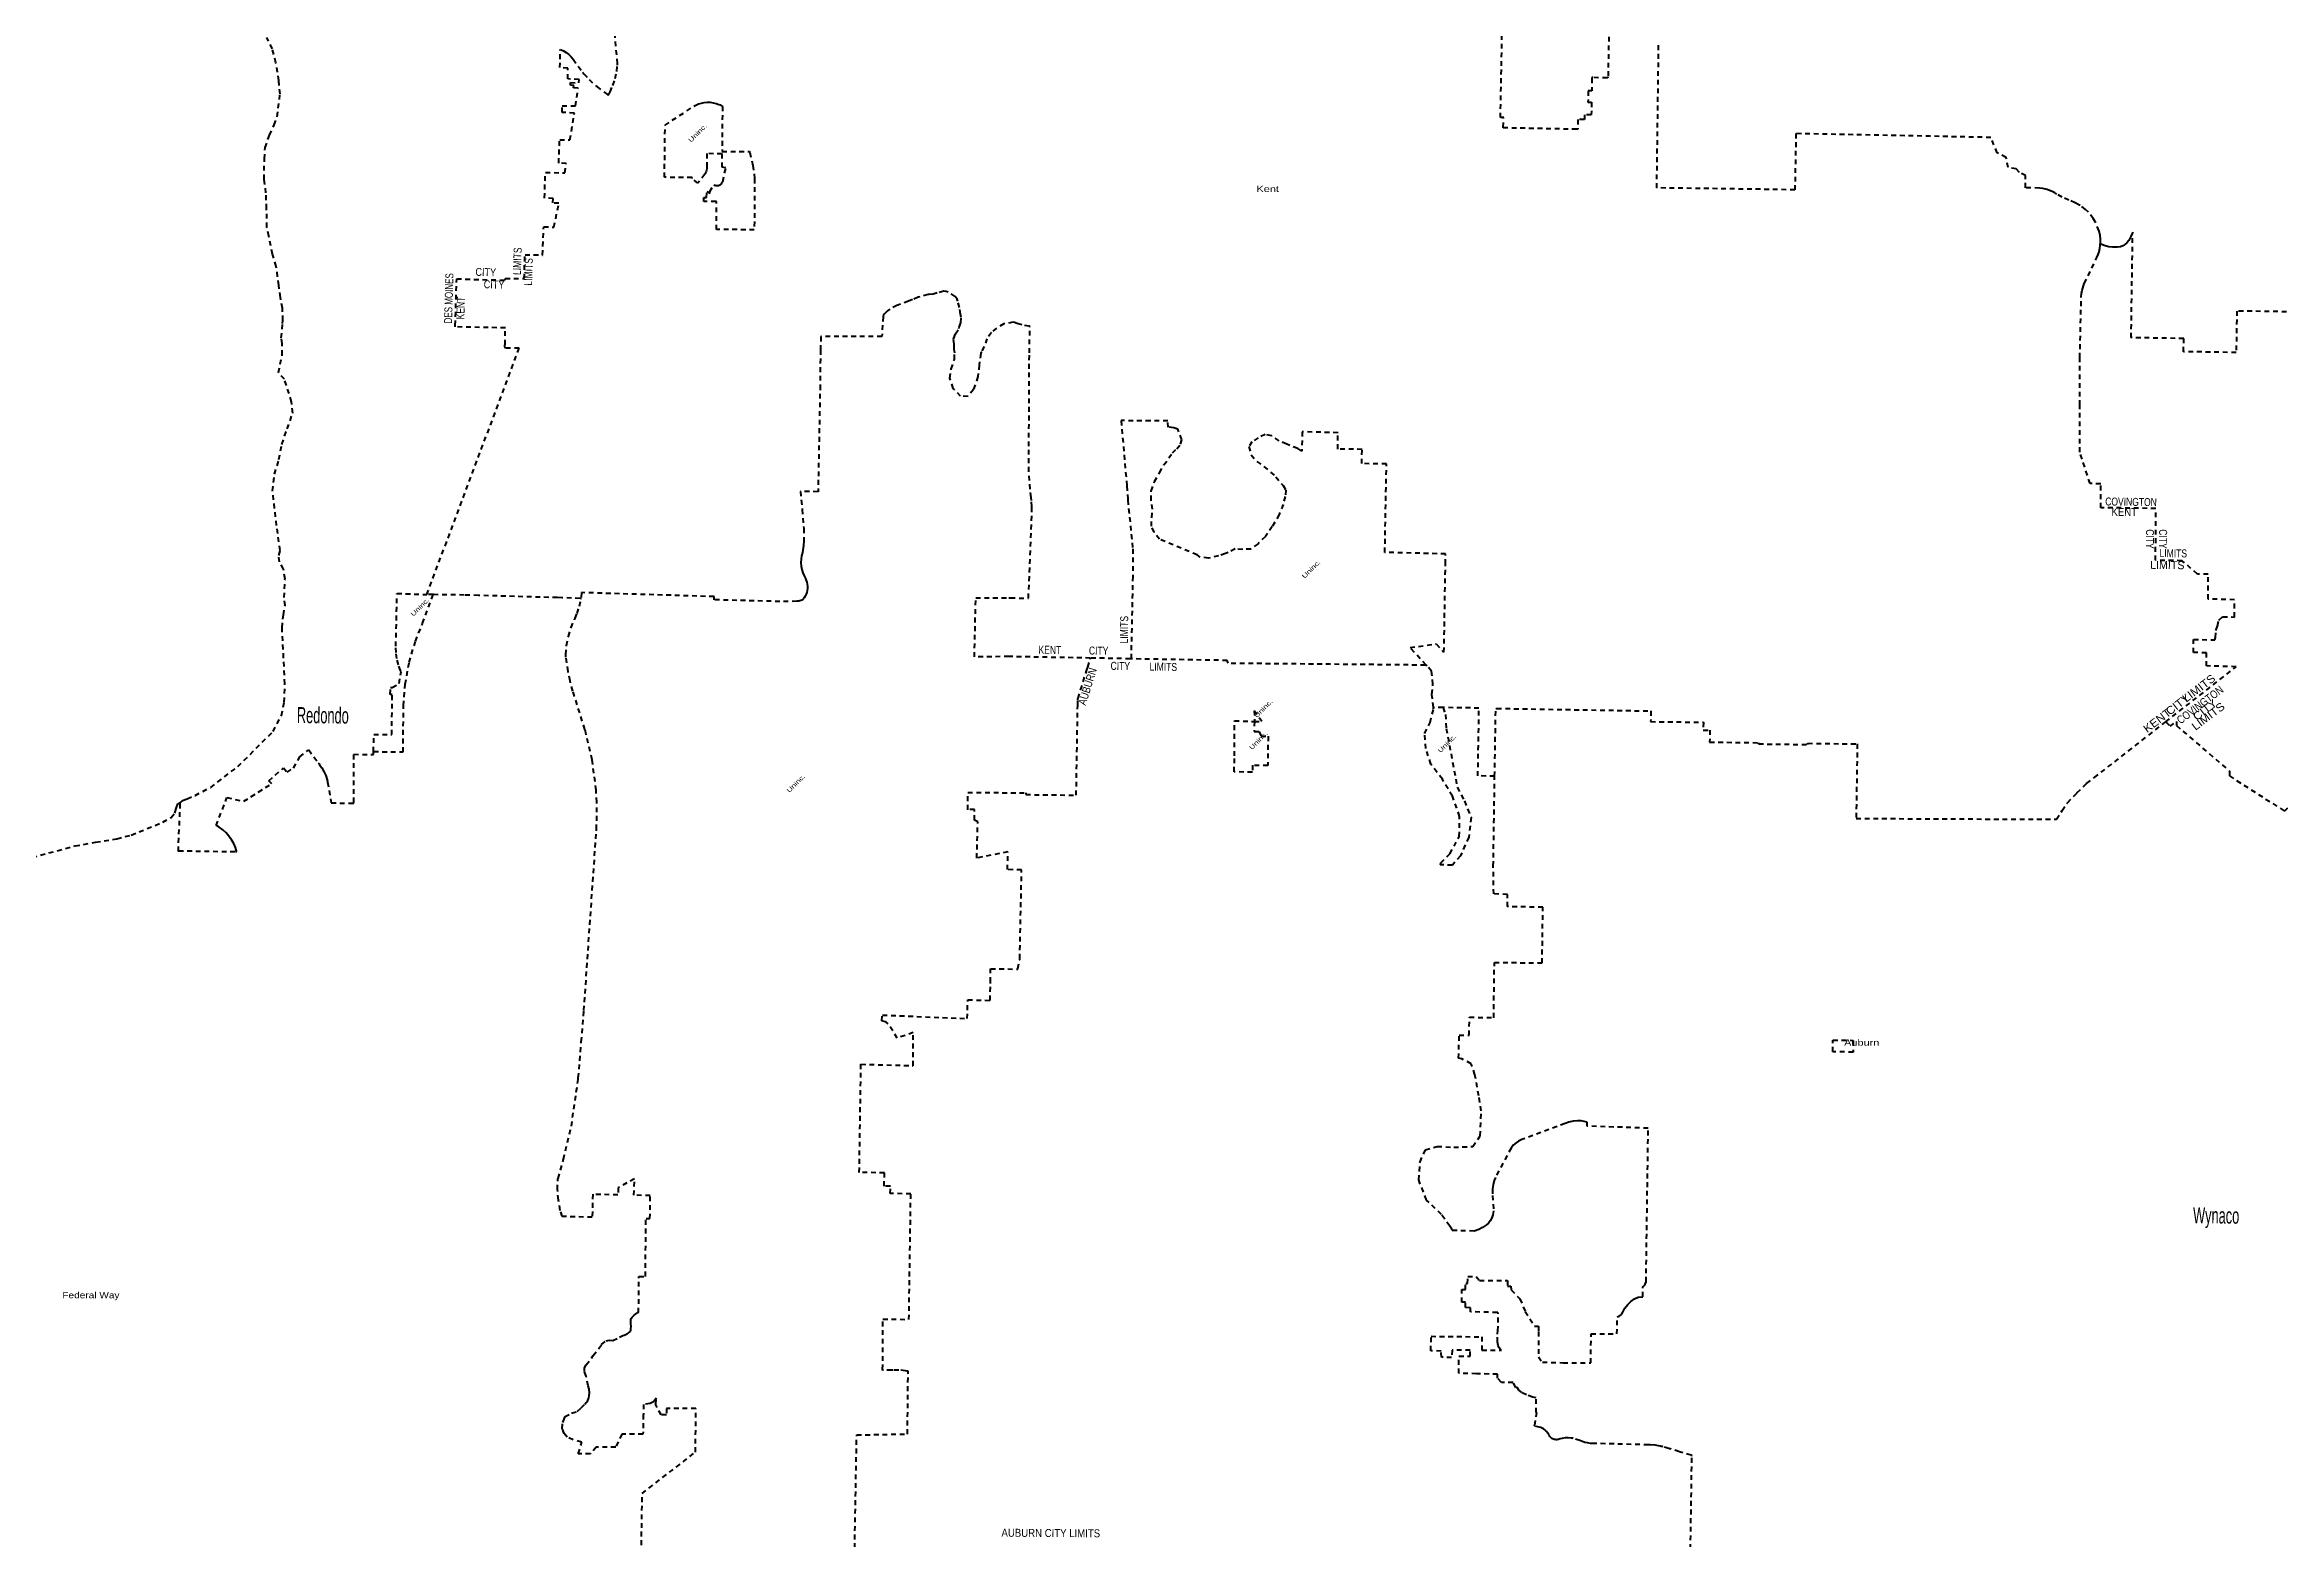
# Model space of a CAD drawing. Header units: feet. Extents: x -903180 to 1023491, y -707744 to 564635.
# Drawn here: x -335696 to -279649, y -73448 to -35986 of the extents above; entities that cross this region are included whole.
import ezdxf

# ---------------------------------------------------------------- set-up
doc = ezdxf.new("R2010")
doc.units = ezdxf.units.FT
doc.header["$LTSCALE"] = 80
doc.linetypes.add('SHORT_DASHED', pattern=[2.7, 1.5, -1.2])
doc.layers.add('13', color=7, linetype='SHORT_DASHED', lineweight=40)
for name, color, linetype in [('15', 7, 'Continuous'), ('16', 7, 'Continuous'), ('36', 7, 'Continuous')]:
    doc.layers.add(name, color=color, linetype=linetype)

msp = doc.modelspace()

# ---------------------------------------------------------------- linework, layer by layer
at = {"layer": '13'}
for p, q in [((-316615.89, -49373.92), (-316595.67, -49420.87)), ((-322404.79, -50392.22), (-322394.46, -50368.22)), ((-300622.96, -52610.68), (-300864.94, -52606.76)), ((-334418.16, -55991.86), (-333882.95, -55900.85)), ((-299822.6, -61821.81), (-299916.67, -61549.33)), ((-322644.7, -70393.08), (-322483.11, -70313.09)), ((-297400.19, -70934.56), (-297413.88, -70932.66))]:
    msp.add_line(p, q, dxfattribs=at)
for points in [[(-296462.66, -35573.25), (-296486.54, -36797.48), (-296486.88, -36814.99), (-296506.93, -36814.87), (-296868.27, -36812.64), (-296888.25, -36812.52), (-296888.53, -36833.76), (-296892.58, -37145.18), (-296982.96, -37146.38), (-296988.99, -37429.6), (-296897.4, -37429.6), (-296904.63, -37742.95), (-297075.76, -37742.95), (-297078.17, -37863.47), (-297242.08, -37863.47), (-297244.33, -38088.45), (-297244.53, -38108.54), (-297269.25, -38108.06), (-299093.71, -38072.57), (-299113.64, -38072.19), (-299112.83, -38053.83), (-299103.08, -37830.75), (-299102.14, -37809.47), (-299122.2, -37809.84), (-299182.52, -37810.97), (-299126.54, -34751.85)], [(-332303.43, -54999.19), (-332284.56, -54987.75), (-332238.95, -54943.65), (-332126.2, -54903.73), (-331924.82, -54813.76), (-331530.03, -54613.66), (-330850.66, -54090.36), (-329969.05, -53211.41), (-329755.42, -52811.61), (-329687.17, -52475.61), (-329671.62, -52016.77), (-329741.51, -50609.71), (-329710.29, -50283.75), (-329665.31, -50052.43), (-329686.78, -49851.1), (-329667.2, -49388.25), (-329706.61, -49136.55), (-329810.61, -48959.13), (-329826.17, -48794.04), (-329789.58, -48671.38), (-329880.07, -48045.17), (-329979.84, -47177.42), (-329930.22, -46754.91), (-329820.45, -46386.92), (-329744.84, -46010.77), (-329616.89, -45620.7), (-329472.84, -45224.63), (-329502.1, -44942.77), (-329681.28, -44378.69), (-329835.58, -44209.17), (-329735.61, -43764.67), (-329739.12, -43477.94), (-329763.24, -43338.71), (-329727.75, -42979.1), (-329721.65, -42901.41), (-329735.3, -42597.19), (-329781.6, -42322.72), (-329825.47, -42020.1), (-329887.01, -41550.11), (-329983.15, -41242.73), (-330075.14, -40790.43), (-330120.13, -40564.3), (-330131.42, -40099.05), (-330145.76, -39704.22), (-330191.02, -39359.3), (-330185.54, -38847.97), (-330167.32, -38566.35), (-330058.04, -38251.78), (-329937.6, -37999.78), (-329864.1, -37791.42), (-329791.32, -37220.63), (-329824.69, -36887.95), (-329894.63, -36442.01), (-329986.09, -36090.4), (-330124.87, -35808.59)], [(-326110.28, -49775.51), (-323818.43, -43663.3), (-323794.62, -43599.99), (-324149.99, -43597.04), (-324151.07, -43545.71), (-324151.49, -43525.71), (-324150, -43505.71), (-324141.19, -43087.71), (-325398.87, -43063.26), (-325397.75, -43025.77), (-325362.75, -41859.19), (-324152.88, -41893.82), (-324144.85, -41848.08), (-323669.89, -41852.73), (-323649.02, -41253.03), (-323209.89, -41261.26), (-323180.12, -40551.09), (-322922.84, -40561.72), (-322799.52, -39964.24), (-322948.36, -39955.74), (-322941.93, -39839.47), (-323159.21, -39832.4), (-323137.6, -39188.16), (-322652.81, -39199.85), (-322616.14, -38962.24), (-322803.25, -38953.74), (-322779.55, -38373.98), (-322520.46, -38373.27), (-322411.49, -37701.9), (-322715.27, -37683.52), (-322717.67, -37523.3), (-322383.85, -37523.3), (-322319, -37073.6), (-322429.57, -37069.34), (-322426.38, -37007.68), (-322510.36, -37003.43), (-322508.91, -36938.2), (-322301.99, -36942.83), (-322292.42, -36855.66), (-322576.28, -36843.96), (-322573.62, -36571.27), (-322773.1, -36562.01), (-322763.06, -36123.98), (-322762.61, -36104.39), (-322743.51, -36113.1), (-322682.59, -36142.73), (-322614.36, -36185.26), (-322550.96, -36234.68), (-322493.07, -36290.46), (-322441.33, -36351.99), (-322207.81, -36674.97), (-322200.91, -36684.51), (-322173.58, -36714.97), (-322042.45, -36861.09), (-321848.11, -37037.03), (-321583.09, -37236.39), (-321563.09, -37251.43), (-321550.22, -37231.43), (-321516.94, -37170.78), (-321442.51, -37005.51), (-321385.77, -36833.37), (-321347.32, -36656.24), (-321329.79, -36496.06), (-321327.51, -36475.26), (-321329.19, -36456.06), (-321395.95, -35691.81)], [(-284137.89, -40981.99), (-284135.69, -40969.85), (-284136.23, -40865.4), (-284144.5, -40767.85), (-284169.56, -40659.25), (-284255.85, -40438.47), (-284313.54, -40342.86), (-284437.44, -40188.04), (-284509.38, -40119.37), (-284641.29, -40022.21), (-284675.06, -40001.42), (-284765.62, -39956.13), (-284923.82, -39883.37), (-285091.99, -39811.25), (-285232.69, -39733.4), (-285280.58, -39702.5), (-285342.32, -39670.8), (-285413.84, -39639.92), (-285471.26, -39619.66), (-285580.46, -39591.94), (-285662.1, -39581.3), (-286017.04, -39574.34), (-286011.22, -39268.65), (-286167.16, -39187.68), (-286245.32, -39102.21), (-286448.25, -39069.51), (-286501.06, -38813.67), (-286724.37, -38697.5), (-286884.75, -38312.09), (-291772.21, -38216.21), (-291799.06, -39625.46), (-295262.32, -39577.42), (-295215.86, -35962.56)], [(-279469.65, -42683.81), (-280714.93, -42666.29), (-280730.08, -43706.64), (-282049.91, -43685.25), (-282045.1, -43355.28), (-283364.93, -43333.89), (-283326.39, -40687.98), (-283347.5, -40740.66), (-283374.31, -40792.76), (-283393.9, -40846.4), (-283423.8, -40897.98), (-283469.16, -40951.63), (-283521.74, -41001.15), (-283574.33, -41031.06), (-283635.16, -41055.82), (-283708.36, -41068.2), (-283758.88, -41067.17), (-283831.05, -41068.2), (-283922.81, -41054.79), (-284018.69, -41031.06), (-284083.65, -41006.3), (-284137.89, -40981.99)], [(-282499.08, -52970.65), (-280729.91, -51587.95), (-281476.18, -51569.01), (-281472.59, -51238.99), (-281802.52, -51230.62), (-281798.94, -50900.6), (-281269.95, -50914.03), (-281245.65, -50857.72), (-281240.56, -50680.87), (-281196.06, -50566.37), (-281166.82, -50417.51), (-281071.82, -50333.87), (-280773.28, -50341.45), (-280772.49, -49906.34), (-281432.47, -49889.58), (-281431.34, -49267.14), (-281700.95, -49263.26), (-282089.07, -48927.64), (-282750.71, -48918.11), (-282748.35, -47618), (-284128.32, -47598.13), (-284127.23, -46998.09), (-284396.57, -46994.21), (-284650.78, -46203.6), (-284648.64, -45025.38), (-284651.33, -43835.8), (-284617.37, -42310.38), (-284607.92, -42223.11), (-284594.01, -42145.23), (-284580.09, -42089.52), (-284541.2, -41977.1), (-284225.09, -41325.95), (-284192.93, -41251.83), (-284171.28, -41177.56), (-284151.69, -41088.84), (-284140.35, -41024.87), (-284137.89, -40981.99)], [(-309470.97, -51369.85), (-311511.14, -51332.95), (-312376.16, -51340.17), (-312344.38, -49860.79), (-311511.71, -49858.57), (-311494.24, -49858.51), (-311471.71, -49859.01), (-311021.28, -49868.94), (-310934.52, -47682.89), (-310934.11, -47645.73), (-310934.13, -47642.89), (-310934.6, -47572.38), (-310948.8, -47417.33), (-310953.39, -47339.55), (-310979.67, -47130.39), (-311015.11, -46696.07), (-311010.53, -46056.03), (-310999.1, -43714.16), (-310984.95, -43070.95), (-310984.5, -43050.49), (-311004.51, -43046.8), (-311183.34, -43013.76), (-311281.65, -42990.45), (-311403.2, -42945.46), (-311635.95, -42989.93), (-311826.65, -43091.95), (-311951.09, -43204.97), (-312062.06, -43360.46), (-312131.39, -43558.82), (-312203.44, -43686.53), (-312210.85, -43699.65), (-312214.77, -43726.53), (-312257.25, -44017.51), (-312288.36, -44311.27), (-312404.02, -44634.96), (-312535.28, -44805.65), (-312722.29, -44803.09), (-312908.68, -44607.31), (-312990.31, -44353.47), (-312957.4, -44122.11), (-312878.19, -43878.82), (-312872.19, -43717.61), (-312871.16, -43689.84), (-312872.86, -43677.61), (-312881.03, -43618.77), (-312885.27, -43495.9), (-312899.75, -43374.18), (-312895.1, -43342.74), (-312849.26, -43236.67), (-312770.84, -43104.89), (-312760.34, -43074.83), (-312718.44, -42962.67), (-312706.4, -42827.94), (-312725.31, -42745.13), (-312751.06, -42579.67), (-312795.02, -42419.99), (-312806.38, -42371.51), (-312857.67, -42300.32), (-313033.23, -42193.17), (-313087.27, -42172.27), (-313143.61, -42171.48), (-313309.22, -42209.43), (-313414.36, -42242.18), (-313509.06, -42248.91), (-313537.33, -42254.55), (-313785.88, -42321.54), (-313933.67, -42379.86), (-314028.87, -42420.81), (-314320.22, -42523.44), (-314500.74, -42617.55), (-314557.68, -42657.02), (-314637.46, -42744.49), (-314656.21, -42765.62), (-314667.64, -42778.5), (-314669.2, -42805.62), (-314698.05, -43307.39), (-316229.44, -43308.93), (-316239.84, -43643.45), (-316246.97, -44527.29), (-316299.27, -47196.98), (-316739.78, -47188.31), (-316697, -47643.3), (-316658.31, -48118.4), (-316655.26, -48428.79), (-316660.21, -48545.15), (-316677.29, -48660.35), (-316691.3, -48720.86), (-316712.03, -48804.72), (-316723.88, -48890.29), (-316726.72, -48976.63), (-316720.52, -49062.79), (-316705.34, -49147.83), (-316681.36, -49230.83), (-316648.84, -49310.86), (-316615.89, -49373.92)], [(-301048.83, -51547.54), (-301450.56, -51109.34), (-300797.76, -51015.82), (-300599.83, -51222.81), (-300562.91, -49011.12), (-300558.41, -48757.93), (-302083.08, -48719.07), (-302041.94, -46501.78), (-302659.12, -46492.63), (-302654.55, -46136.04), (-303262.59, -46126.89), (-303258.02, -45720.01), (-304158.77, -45694.8), (-304163.22, -46180.61), (-304267.44, -46115.05), (-304544.9, -46007.32), (-304736.2, -45921.03), (-304921.47, -45797.81), (-305080.77, -45765.27), (-305262.87, -45848.05), (-305416.5, -45945.53), (-305490.79, -46062.13), (-305436.87, -46275.7), (-305293.62, -46440.25), (-305114.36, -46562.68), (-304817.76, -46825.31), (-304636.12, -47043.53), (-304563.54, -47158.18), (-304581.24, -47320.2), (-304635.05, -47519.41), (-304734.28, -47772.29), (-304906.9, -48069.79), (-305079.81, -48319.25), (-305264.46, -48504.88), (-305443.66, -48635.31), (-305648.73, -48646.86), (-305835.3, -48633.89), (-306011.91, -48722.27), (-306080.55, -48746.26), (-306253.42, -48806.74), (-306504.39, -48867.72), (-306713.4, -48837.54), (-306792.31, -48783.22), (-307736.33, -48389.22), (-307872, -48215.87), (-307939.83, -48065.13), (-307912.51, -47636.47), (-307944.54, -47416.01), (-307940.77, -47180.48), (-307862.58, -46944), (-307734.45, -46721.66), (-307623.27, -46527.57), (-307412.24, -46226.09), (-307301.07, -46118.7), (-307206.86, -46005.64), (-307172.94, -45892.59), (-307278.46, -45632.56), (-307374.55, -45592.98), (-307517.76, -45577.91), (-307523.42, -45419.66), (-307964.62, -45421.7), (-308698.38, -45414.85), (-308554.37, -47053.81), (-308533.21, -47366.2), (-308531.56, -47390.66), (-308530, -47406.2), (-308406.93, -48632.2), (-308406.18, -49322.61), (-308448.72, -51368.31), (-308450.29, -51388.31)], [(-327943.74, -53784.26), (-327446.22, -53786.48), (-327446.08, -53715.94), (-326707.31, -53725.67), (-326696.78, -52604.5), (-326696.59, -52584.36), (-326695.08, -52564.5), (-326654.44, -52028.91), (-326554.44, -51480.78), (-326397.69, -50946.1), (-326234.54, -50538.57), (-326223.79, -50511.73), (-326218.89, -50498.57), (-325958.24, -49798.43), (-325950.81, -49778.47)], [(-327446.08, -53715.94), (-327442.32, -53286.61), (-326987.73, -53286.61), (-326981.38, -52280.6), (-327026.75, -52280.21), (-327026.38, -52108.15), (-326977.4, -52108.1), (-326808.95, -52010.66), (-326756.52, -51716.05), (-326772.63, -51682.54), (-326825.09, -51535.81), (-326861.93, -51384.4), (-326882.74, -51229.96), (-326887.35, -51072.17), (-326859.4, -49748.44), (-326110.28, -49775.51)], [(-322243.15, -49874.72), (-322266.81, -49873.88), (-322712.94, -49857.98), (-322836.98, -49855.04), (-324814.7, -49798.36), (-325174.94, -49789.36), (-325933.62, -49778.71), (-325950.81, -49778.47), (-326110.28, -49775.51)], [(-322394.46, -50368.22), (-322343.74, -50250.41), (-322283.58, -50065.12), (-322247.37, -49894.59), (-322243.15, -49874.72)], [(-316595.67, -49420.87), (-316580.47, -49469.69), (-316570.46, -49519.82), (-316565.74, -49570.73), (-316566.37, -49621.85), (-316572.34, -49672.62), (-316583.58, -49722.5), (-316599.97, -49770.92), (-316621.34, -49817.37), (-316647.45, -49861.32), (-316672.47, -49895.53), (-316682.47, -49902.82), (-316704.66, -49916.52), (-316728.15, -49927.83), (-316752.7, -49936.61), (-316778.04, -49942.79), (-316803.88, -49946.28), (-316829.94, -49947.05), (-317256.44, -49950.55), (-318901.48, -49909.97), (-318907.61, -49829.34), (-322233.85, -49728.04), (-322243.15, -49874.72)], [(-322562.13, -50825.98), (-322494.08, -50602.93), (-322411.57, -50408.22), (-322404.79, -50392.22)], [(-322483.11, -70313.09), (-322336.83, -70267.13), (-322239.87, -70175.22), (-322148.02, -70083.31), (-322074.46, -69987.58), (-322045.54, -69923.75), (-322036.19, -69870.99), (-322030.23, -69800.36), (-322041.29, -69707.6), (-322060.85, -69621.64), (-322115.28, -69381.65), (-322159.09, -69263.79), (-322153.98, -69175.28), (-322113.16, -69100.39), (-321936.26, -68865.51), (-321726.19, -68590.64), (-321612.23, -68493.62), (-321527.18, -68481.71), (-321445.53, -68490.22), (-321279.23, -68401.63), (-321265.06, -68393.84), (-321230.74, -68376.46), (-321199.06, -68363.4), (-321165.99, -68350.88), (-321131.26, -68338.65), (-321102.64, -68325.86), (-321082.91, -68315.29), (-321065.13, -68305.01), (-321044.21, -68289.93), (-321033.24, -68280.75), (-321024.76, -68272.41), (-321014.13, -68260.81), (-321005.43, -68249.17), (-320998.36, -68236.13), (-320992.99, -68221.08), (-320990.8, -68189.48), (-320990.38, -68134.5), (-320992.22, -68067.26), (-320998.06, -67984.35), (-320994.58, -67962.05), (-320984.75, -67933.96), (-320961.88, -67897.76), (-320939.89, -67873.73), (-320910.95, -67849.98), (-320874.19, -67825.08), (-320816.89, -67788.01), (-320800.46, -67783.47), (-320790.18, -66877.31), (-320630.02, -66879.1), (-320614.04, -65425.65), (-320514.04, -65427.91), (-320507.72, -64852.91), (-320917.07, -64843.64), (-320903.05, -64428.33), (-321311.24, -64653.59), (-321318, -64834.61), (-321950.04, -64820.33), (-321962.59, -65395.18), (-322717.69, -65378.13), (-322719.74, -65371.18), (-322763.77, -65222.68), (-322812.07, -64964.29), (-322833.1, -64702.27), (-322827.11, -64459.48), (-322826.71, -64443.23), (-322819.96, -64419.48), (-322695.73, -63982.26), (-322689.85, -63961.56), (-322685.24, -63942.26), (-322486.24, -63110.27), (-322315.97, -61938.87), (-322313.03, -61918.68), (-322311.4, -61898.87), (-322257.56, -61247.12), (-322236.77, -60995.37), (-322172.16, -60213.17), (-321859.21, -55704.5), (-321857.75, -55683.45), (-321857.17, -55664.5), (-321844.26, -55237.32), (-321848.7, -54984.45), (-321865.42, -54683.42), (-321963.49, -53924.06), (-322135.65, -53199.11), (-322140.5, -53178.68), (-322146.67, -53159.11), (-322449.91, -52196.42), (-322519.71, -51943.53), (-322568.49, -51703.43), (-322624.19, -51344.81), (-322627.6, -51322.88), (-322627.13, -51304.81), (-322626.68, -51287.23), (-322606.49, -51054.91), (-322562.13, -50825.98)], [(-315395.87, -74556.41), (-315329.86, -70854.32), (-314057.06, -70833.24), (-314040.17, -69276.11), (-314039.96, -69257.26), (-314059.95, -69253.56), (-314103.54, -69245.51), (-314268.86, -69227.42), (-314415.18, -69226.8), (-314436.32, -69226.7), (-314455.18, -69227.08), (-314660.58, -69231.16), (-314678.84, -69231.53), (-314678.74, -69211.56), (-314672.01, -67948.94), (-314019.37, -67958.9), (-313972.94, -64811.82), (-314486.13, -64799.16), (-314483.6, -64615.85), (-314639.41, -64613.29), (-314634.35, -64281.48), (-315264.3, -64270.09), (-315223.42, -61559.16), (-313910.37, -61593.49), (-313910.37, -60763.16), (-314312.37, -60903.71), (-314538.45, -60542.77), (-314587.74, -60500.95), (-314700.12, -60472.85), (-314684.51, -60323.02), (-312555.63, -60413.55), (-312544.7, -59940.64), (-311982.83, -59956.24), (-311973.88, -59529.86), (-311973.59, -59528.62), (-311973.32, -59489.86), (-311971.01, -59161.41), (-311310.34, -59170.92), (-311289.32, -59171.23), (-311286.19, -59156.15), (-311243.41, -58950.1), (-311241.19, -58939.41), (-311240.56, -58910.1), (-311192.72, -56685.19), (-311546.76, -56675.02), (-311538.63, -56230.3), (-312316.07, -56385.98), (-312292.04, -55477.5), (-312378.37, -55432.96), (-312372.25, -55171.71), (-312542.43, -55172.85), (-312542.09, -54741.06), (-311089.31, -54750.48), (-311089.4, -54794.9), (-309824.17, -54808.61), (-309786.45, -52554.75), (-309785.56, -52419.62), (-309785.43, -52399.61), (-309779.15, -52379.62), (-309576.05, -51733.5), (-309570.31, -51713.5), (-309564.05, -51693.5), (-309533.86, -51596.97), (-309477.69, -51394.1), (-309470.97, -51369.85)], [(-308450.29, -51388.31), (-308470.29, -51387.95), (-309470.97, -51369.85)], [(-301048.83, -51547.54), (-301066.44, -51547.38), (-306010.2, -51502.11), (-306038.17, -51429), (-308430.29, -51391.51), (-308450.29, -51388.31)], [(-300864.94, -52606.76), (-300900.63, -52282.3), (-300878.18, -52027.16), (-300908.87, -51697.98), (-301027.83, -51570.11), (-301048.83, -51547.54)], [(-300622.96, -52610.68), (-300563.92, -52785.7), (-300542.98, -53135.87), (-300267.4, -54609.18), (-300088.11, -54953.64), (-299919.68, -55364.38), (-299975.25, -55862.36), (-300189.7, -56327.49), (-300388.04, -56564.12), (-300676.71, -56556.97), (-300696.11, -56556.51), (-300690.5, -56538.44), (-300681.34, -56508.97), (-300451.21, -56280.73), (-300215.42, -55845.89), (-300206.63, -55341.92), (-300388.42, -54836.17), (-300640.74, -54408.89), (-300926.63, -54031.22), (-301054.65, -53637.06), (-301086.15, -53263.96), (-300949.36, -52982.78), (-300861.32, -52639.77), (-300864.94, -52606.76)], [(-299328.74, -54332.01), (-299748.68, -54325.17), (-299721.84, -52625.39), (-300622.96, -52610.68)], [(-299328.74, -54332.01), (-299301.9, -52632.23), (-299276.91, -52632.64), (-295413.2, -52696.55), (-295416.04, -52964.09), (-294094.12, -52980.67), (-294096.95, -53175.65), (-293931.96, -53177.72), (-293936.32, -53477.7), (-292708.42, -53493.1), (-292708.66, -53523.1), (-291473.57, -53538.6), (-291473.14, -53508.6), (-290234.47, -53524.14), (-290262.45, -55393.8), (-285236.93, -55414.58), (-285098.65, -55194.46), (-284960.83, -54999.09), (-284723.47, -54750.09), (-284482.28, -54516.42), (-284287, -54368.01), (-282499.08, -52970.65)], [(-282499.08, -52970.65), (-282385.56, -53081), (-282227.74, -52958.39), (-282229.55, -53064.17), (-280898.84, -54203.37), (-280900.88, -54322.8), (-279520.22, -55206.87), (-279011.34, -54746.05), (-279028.75, -54728.09), (-277927.87, -53731.19), (-278163.14, -53552), (-278318.15, -53451.78), (-278215.32, -53339.65), (-278076.84, -53429.18), (-277974.39, -53507.21), (-277833.18, -53352.66), (-277667.26, -53239.33), (-277246.31, -52717.28), (-277128.97, -52639.77), (-277012.63, -52447.4), (-276942.73, -52393.94)], [(-332303.43, -54999.19), (-332304.27, -55019.88), (-332351.71, -56183.82), (-332352.53, -56203.87), (-332336.14, -56204.11), (-330903.84, -56225.01), (-330874.26, -56225.44), (-330880.83, -56205.3), (-330907.94, -56122.16), (-330953.11, -56020.99), (-331008.6, -55925.1), (-331073.82, -55835.54), (-331148.04, -55753.28), (-331230.45, -55679.24), (-331320.15, -55614.21), (-331393.22, -55570.93), (-331127.04, -54870.33), (-330704.85, -54962.09), (-330001.18, -54521.54), (-330076.14, -54446.6), (-329707.48, -54123.81), (-329617.22, -54235.5), (-329458.13, -54128.42), (-329297.51, -53848.46), (-329072.91, -53675.43), (-328833.61, -53996.87), (-328828.28, -54004.95), (-328815.5, -54024.32), (-328800.76, -54044.95), (-328746.48, -54120.9), (-328691.79, -54217.38), (-328647.48, -54319.04), (-328614.04, -54424.78), (-328610.67, -54438.82), (-328605.36, -54460.91), (-328602.19, -54478.82), (-328509.21, -55003.72), (-327963.74, -55010.05), (-327943.74, -55010.28), (-327943.74, -54990.28), (-327943.74, -53784.26)], [(-299916.67, -61549.33), (-300148.9, -61424.65), (-300231.62, -61406.28), (-300219.88, -60829.26), (-299969.81, -60828.56), (-299960.66, -60378.91), (-299353.76, -60389.56), (-299335.47, -59002.03), (-298139.15, -59017.9), (-298119.39, -57621.37), (-299007.57, -57605.22), (-299006.31, -57296.78), (-299353.76, -57283.06), (-299362.9, -56588.16), (-299328.74, -54332.01)], [(-333882.95, -55900.85), (-333524.72, -55811.34), (-332733.37, -55487.63), (-332523.84, -55365.47), (-332433.01, -55259.07), (-332394.42, -55140.44), (-332355.86, -55029.85), (-332324.6, -55011.57), (-332303.43, -54999.19)], [(-336008.02, -56369.57), (-334933.25, -56082.92), (-334418.16, -55991.86)], [(-299877.44, -63622.61), (-299691.89, -63354.47), (-299667.99, -62726.74), (-299726.86, -62347.88), (-299822.6, -61821.81)], [(-298924.9, -67125.57), (-298913.91, -67216.44), (-298698.26, -67439.59), (-298561.05, -67761.91), (-298330.95, -68125.96), (-298225.72, -68129), (-298227.77, -68269.04), (-298232.78, -68898.37), (-298129.52, -69030.72), (-297610.45, -69043.7), (-296917.14, -69046.16), (-296911.01, -68317.27), (-296260.8, -68320.85), (-296256.47, -67890.86), (-296206.74, -67872.51), (-296145.06, -67836.72), (-296116.68, -67777.73), (-296063.04, -67674.64), (-295991.86, -67585.97), (-295912.51, -67506.04), (-295822.04, -67439.52), (-295729.21, -67399.53), (-295613.62, -67389.6), (-295609.66, -67138.73), (-295576.76, -67109.82), (-295550.29, -67070.48), (-295532.15, -67012.73), (-295478.01, -63161.19), (-297012.19, -63109.02), (-297009.68, -63012.19), (-297085.96, -62991.48), (-297159.11, -62980.58), (-297249.72, -62974.33), (-297362.13, -62983.7), (-297467.12, -63007.21), (-297561.69, -63041.47), (-298650.8, -63447.93), (-298729.02, -63483.22), (-298793.43, -63529.67), (-298860.89, -63589.5), (-298916.04, -63659.59), (-299311.14, -64394.4), (-299340.3, -64471.19), (-299367.34, -64580.98), (-299381.53, -64686.73), (-299381.53, -64850.79), (-299357.06, -65238.18), (-299373.29, -65333.56), (-299396.98, -65409.75), (-299443.26, -65489.27), (-299482.35, -65540.66), (-299530.27, -65587.43), (-299633.24, -65652.89), (-299729.8, -65699.34), (-299840.62, -65741.67), (-300394.25, -65729.01), (-300403.54, -65697.05), (-300455.42, -65616.56), (-300661.71, -65326.81), (-301038.63, -64965.47), (-301233.16, -64460.72), (-301200.82, -64008.17), (-301067.23, -63703.35), (-300772.7, -63617.24), (-300356.45, -63640.8), (-299877.44, -63622.61)], [(-297413.88, -70932.66), (-297488.6, -70928.34), (-297563.35, -70931.86), (-297637.33, -70943.18), (-297689.72, -70956.92), (-297714.07, -70963.3), (-297729.72, -70968), (-297744.73, -70971.41), (-297766.71, -70974.02), (-297788.84, -70974.32), (-297810.88, -70972.3), (-297832.59, -70967.99), (-297853.73, -70961.44), (-297874.07, -70952.71), (-297893.39, -70941.9), (-297911.47, -70929.14), (-297928.12, -70914.55), (-297943.15, -70898.3), (-297956.4, -70880.58), (-297957.62, -70877.47), (-297973.5, -70842.83), (-297992.91, -70810.04), (-298015.64, -70779.46), (-298041.45, -70751.43), (-298070.05, -70726.25), (-298101.12, -70704.19), (-298134.32, -70685.5), (-298169.3, -70670.39), (-298307.09, -70637.16), (-298326.09, -70632.58), (-298322.91, -70612.34), (-298272.54, -70291.93), (-298285.1, -70291.8), (-298285.13, -69927.45), (-298373.82, -69907.58), (-298531.02, -69850.99), (-298648.92, -69791.25), (-298722.8, -69736.23), (-298767.22, -69664.3), (-298801.8, -69664.86), (-298866.87, -69543.32), (-299155.86, -69536.62), (-299256.19, -69434), (-299254.73, -69334.6), (-299742.28, -69323.3), (-299762.28, -69322.84), (-299782.28, -69321.96), (-300226.96, -69309.01), (-300224.67, -68876.98), (-299941.23, -68881.55), (-299941.23, -68726.11), (-300398.4, -68726.11), (-300407.54, -68911.26), (-300661.27, -68906.69), (-300670.42, -68751.25), (-300926.44, -68744.4), (-300924.15, -68380.94), (-299649.67, -68393.74), (-299648.8, -68727.92), (-299154.84, -68731.14), (-299180.51, -68708.64), (-299213.2, -68674.09), (-299244.29, -68608.14), (-299259.36, -68522.4), (-299253.64, -68331.04), (-299254.5, -68309.32), (-299249.03, -68247.93), (-299241.75, -68032.35), (-299244.9, -67805.48), (-299245.2, -67784.28), (-299265.18, -67783.82), (-299938.94, -67768.33), (-299938.94, -67663.18), (-300057.36, -67661.93), (-300056.53, -67527.89), (-300154.95, -67526.76), (-300154.03, -67206.79), (-300058, -67206.79), (-300056.01, -67058.08), (-300007.99, -67058.08), (-300003.99, -66880.69), (-299791.91, -66880.69), (-299709.95, -66980.18), (-299003.6, -66983.33), (-299005.26, -67123.1), (-298924.9, -67125.57)], [(-320744.32, -74697.2), (-320709.72, -72321.37), (-319374.46, -71285.89), (-319362.45, -70195.72), (-320099.9, -70189.99), (-320101.34, -70354.97), (-320231.25, -70353.97), (-320378.53, -70085.53), (-320365.53, -70085.8), (-320362.16, -69927.86), (-320379.04, -69960.31), (-320425.42, -70021.07), (-320508.92, -70063.61), (-320674.37, -70092.87), (-320676.58, -70345.55), (-320685.28, -70345.48), (-320689.59, -70838.18), (-321218.03, -70834.72), (-321372.88, -71163.67), (-321862.89, -71160.31), (-322008.42, -71327.39), (-322314.15, -71325.54), (-322222.58, -71039.26), (-322228.42, -71033.95), (-322444.83, -70979.44)], [(-322444.83, -70979.44), (-322587.71, -70909.65), (-322662.56, -70821.15), (-322715.29, -70700.3), (-322704.24, -70541.16), (-322682.94, -70501.34), (-322644.7, -70393.08)], [(-294425.64, -74360), (-294382.29, -71389.71), (-294381.97, -71367.58), (-294402, -71361.75), (-294695.82, -71276.25), (-294924.29, -71206.72), (-294944.01, -71200.71), (-294964.29, -71194.73), (-295109.31, -71151.95), (-295127.6, -71146.55), (-295149.31, -71141.32), (-295180.69, -71133.76), (-295314.66, -71111.74), (-295431.58, -71104.93), (-295449.75, -71103.87), (-295471.58, -71103.34), (-296827.74, -71070.2), (-296847.74, -71069.71), (-296867.74, -71069.06), (-296921.18, -71067.6), (-297001.3, -71057.17), (-297068.32, -71041.18), (-297081.74, -71037.98), (-297108.32, -71027.44), (-297189.37, -70995.29), (-297360.19, -70943.05), (-297377.8, -70937.66), (-297400.19, -70934.56)]]:
    msp.add_lwpolyline(points, dxfattribs=at)
for points in [[(-317898.25, -40628.11), (-318848.22, -40620.21), (-318843.8, -39941.41), (-318843.66, -39920.22), (-318863.67, -39920.06), (-319148.27, -39917.69), (-319163.65, -39917.56), (-319163.52, -39897.52), (-319163, -39817.94), (-319093.01, -39817.61), (-319092.03, -39668.36), (-319017.36, -39718.58), (-319017.05, -39671.72), (-318910.93, -39500.17), (-318895.6, -39507.22), (-318879.61, -39512.63), (-318863.14, -39516.33), (-318846.38, -39518.3), (-318829.5, -39518.5), (-318812.7, -39516.94), (-318796.15, -39513.63), (-318780.03, -39508.61), (-318764.54, -39501.93), (-318749.82, -39493.66), (-318736.05, -39483.91), (-318723.37, -39472.77), (-318711.93, -39460.36), (-318701.84, -39446.82), (-318693.23, -39432.31), (-318688.06, -39421.5), (-318612.41, -39077.2), (-318708.04, -39058.14), (-318705.85, -38721.33), (-319085.85, -38718.17), (-319087.91, -39034.69), (-319087.21, -39065.67), (-319089.9, -39101.22), (-319096.28, -39136.3), (-319106.3, -39170.52), (-319119.84, -39203.51), (-319136.75, -39234.9), (-319310.35, -39459.74), (-319459.91, -39340.81), (-319459.76, -39318.15), (-320149.65, -39311.96), (-320136.52, -38000.57), (-319367.4, -37499.65), (-319298.14, -37470.64), (-319226.23, -37449.04), (-319152.45, -37435.07), (-319077.61, -37428.88), (-319002.54, -37430.56), (-318928.06, -37440.07), (-318854.98, -37457.31), (-318784.1, -37482.1), (-318753.83, -37495.32), (-318698.15, -37536.75), (-318705.47, -38661.33), (-318018.4, -38667.05), (-318010.84, -38692.18), (-317933.29, -39014.85), (-317889.89, -39343.85)], [(-305354.16, -52961.63), (-305359.87, -53210.79), (-305243.06, -53213.68), (-305183.86, -53326.23), (-305012.76, -53332.4), (-305018.2, -54066.32), (-305403.13, -54060.3), (-305403.93, -54234.22), (-305861.62, -54221.15), (-305852.2, -53824.63), (-305853.71, -53824.62), (-305856.61, -52943.64)], [(-305354.16, -52961.63), (-305164.43, -52963.92), (-305358.37, -52689.52)], [(-290334.9, -60958.73), (-290335, -60978.68), (-290336.39, -61254.85), (-290846.87, -61244.43), (-290843.89, -60952.73), (-290359.36, -60958.44)]]:
    msp.add_lwpolyline(points, close=True, dxfattribs=at)

# ---------------------------------------------------------------- texts
at = {"layer": '15'}
for s, rotation, width, p in [('LIMITS', 87.939, 0.8, (-323754.52, -41764.94)), ('LIMITS', 88.36, 0.8, (-323472.5, -42029.77)), ('DES MOINES', 88.282, 0.75, (-325480.63, -42979.16)), ('CITY', 358.36, 0.85, (-324894.42, -41782.65)), ('CITY', 358.36, 0.85, (-324686.34, -42092.7)), ('KENT', 88.282, 0.8, (-325171.9, -42877.78)), ('COVINGTON', 359.175, 0.8, (-284016.92, -47542.03)), ('KENT ', 359.175, 0.9, (-283859.75, -47802.27)), ('CITY', 269.896, 0.8, (-282992.81, -48140.12)), ('CITY', 269.896, 0.8, (-282662.7, -48140.12)), ('LIMITS', 359.175, 0.8, (-282653.98, -48836.47)), ('LIMITS', 89.118, 0.8, (-308528.8, -51003.98)), ('KENT', 358.964, 0.8, (-310771.77, -51258.31)), ('CITY', 359.118, 0.8, (-309506.56, -51280.21)), ('CITY', 359.118, 0.8, (-308963.53, -51663.96)), ('LIMITS', 359.118, 0.8, (-307984.84, -51684.04)), ('AUBURN', 72.669, 0.85, (-309589.28, -52570.5)), ('COVINGTON', 37.175, 0.85, (-282125.46, -53037.94)), (' LIMITS', 37.175, 1.1, (-282051.87, -52541.86)), ('KENT ', 37.175, 1.1, (-282964.5, -53253.46)), ('CITY', 37.896, 1.1, (-282397.78, -52818.67)), (' LIMITS', 37.175, 1.1, (-281816.73, -53247.17)), ('CITY', 37.896, 1.1, (-281718.31, -52952.75)), ('AUBURN CITY LIMITS', 359.63, 0.9, (-311698.78, -73407.24))]:
    msp.add_text(s, height=200, rotation=rotation, dxfattribs=dict(at, width=width)).set_placement(p)
msp.add_text(' LIMITS', height=200, rotation=359.175, dxfattribs=at).set_placement((-282965.22, -49130.08))
at = {"layer": '16', "width": 0.6}
for s, p in [('Redondo', (-329372.6, -52999.57)), ('Wynaco', (-281814.31, -65544.59))]:
    msp.add_text(s, height=400, rotation=359.37, dxfattribs=at).set_placement(p)
at = {"layer": '36', "width": 1.35}
for p in [(-319483.73, -38446.49), (-304094.41, -49384.36), (-326448.22, -50333.13), (-305295.68, -52880.67), (-305419.2, -53683.55), (-300688.34, -53757.67), (-317020.37, -54758.44)]:
    msp.add_text('Uninc.', height=113, rotation=45, dxfattribs=at).set_placement(p)
at = {"layer": '36'}
for s, width, p in [('Kent', 1.3, (-305303.19, -39681.21)), ('Auburn', 1.3, (-290564.13, -61093.54)), ('Federal Way', 1.2, (-335252.49, -67427.92))]:
    msp.add_text(s, height=157.5, dxfattribs=dict(at, width=width)).set_placement(p)

doc.saveas('drawing.dxf')
